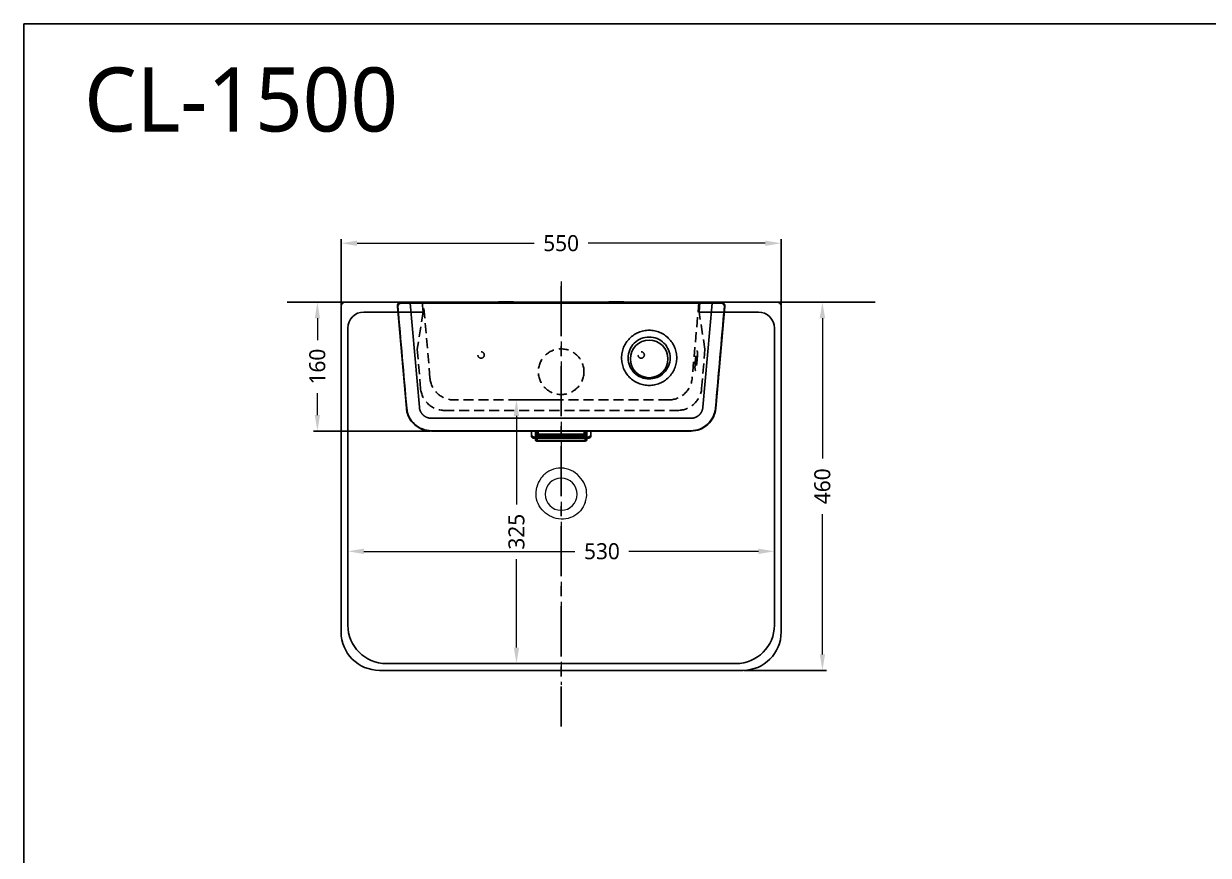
# Model space of a CAD drawing. Header units: inches. Extents: x 2601 to 5701, y -10811 to -8711.
# Drawn here: x 2601 to 4081, y -9750 to -8711 of the extents above; entities that cross this region are included whole.
import ezdxf

# ---------------------------------------------------------------- set-up
doc = ezdxf.new("R2010")
doc.units = ezdxf.units.IN
doc.header["$LTSCALE"] = 50
doc.header["$MEASUREMENT"] = 0
doc.linetypes.add('CENTER', pattern=[2, 1.25, -0.25, 0.25, -0.25])
doc.linetypes.add('HIDDEN', pattern=[0.375, 0.25, -0.125])
for name, color, linetype in [('1', 1, 'Continuous'), ('5', 5, 'Continuous'), ('중심선', 1, 'CENTER')]:
    doc.layers.add(name, color=color, linetype=linetype)
doc.layers.add('22', color=7, linetype='Continuous', true_color=0xffffff)
doc.styles.add('GHS', font='romans', dxfattribs={"bigfont": 'ghs'})
doc.styles.get("Standard").update_dxf_attribs({"font": 'NanumGothic.ttf'})
doc.dimstyles.get("Standard").update_dxf_attribs({"dimtxt": 20, "dimasz": 20, "dimexe": 5, "dimexo": 1.5, "dimgap": 10, "dimtad": 0, "dimtoh": 1, "dimdec": 0, "dimzin": 0, "dimdsep": 46, "dimtxsty": 'Standard', "dimcen": 0, "dimclrd": 3, "dimclre": 3, "dimclrt": 2, "dimadec": 0, "dimazin": 3, "dimtfac": 1, "dimtdec": 0, "dimtofl": 0, "dimtmove": 0, "dimatfit": 3, "dimfxl": 1, "dimtolj": 1, "dimtzin": 0, "dimlwd": 0, "dimlwe": 25, "dimarcsym": 0})

# ---------------------------------------------------------------- blocks, each defined once
blk = doc.blocks.new('A$C4D9A0E94')
at = {"layer": '1', "color": 2, "linetype": 'Continuous'}
for p, q in [((0, 168.1), (11.2, 41.1)), ((404.2, 173.6), (5, 173.6)), ((27.4, 42.3), (16, 172.4)), ((393.2, 172.4), (16, 172.4)), ((126.6, 174), (144.6, 174)), ((264.6, 174), (282.6, 174)), ((381.7, 42.3), (393.2, 172.4)), ((398, 41.3), (409.1, 168.1)), ((398, 41.1), (397.9, 41.1)), ((42.4, 28.6), (366.8, 28.6)), ((42.4, 12.6), (366.8, 12.6)), ((167.6, 12.6), (167.6, 7.7)), ((167.6, 6.2), (167.6, 7.7)), ((171.6, 4.9), (171.6, 3.5)), ((171.6, 4.9), (237.6, 4.9)), ((171.6, 3.5), (237.6, 3.5)), ((172.5, 12.6), (172.5, 6)), ((236.7, 6), (172.5, 6)), ((172.6, 1.5), (172.5, 3.5)), ((173.5, 12.6), (173.5, 9)), ((173.7, 12.6), (173.7, 9)), ((174, 12.6), (174, 9)), ((174.7, 12.6), (174.6, 8.8)), ((174.8, 8.9), (174.6, 8.8)), ((174.6, 8.8), (234.5, 8.8)), ((174.6, 3.5), (174.6, 0.6)), ((174.6, 0), (174.6, 0.6)), ((174.8, 8.9), (174.8, 12.6)), ((174.8, 8.9), (174.8, 8.9)), ((175, 8), (234.2, 8)), ((175, 7.7), (234.2, 7.7)), ((175, 7.5), (234.2, 7.5)), ((175.8, 12.6), (175.8, 8.9)), ((175.8, 8.9), (175.8, 8.8)), ((233.4, 8.8), (175.8, 8.8)), ((233.4, 8.9), (233.4, 12.6)), ((233.4, 8.8), (233.4, 8.9)), ((234.4, 12.6), (234.4, 8.9)), ((234.4, 8.9), (234.5, 8.8)), ((234.4, 8.9), (234.4, 8.9)), ((234.5, 12.6), (234.5, 8.8)), ((234.6, 0.6), (234.6, 3.5)), ((234.6, 0), (234.6, 0.6)), ((235.2, 9), (235.2, 12.6)), ((235.4, 9), (235.4, 12.6)), ((235.7, 9), (235.7, 12.6)), ((236.6, 3.5), (236.6, 1.5)), ((236.7, 12.6), (236.7, 6)), ((237.6, 3.5), (237.6, 4.9)), ((241.6, 7.7), (241.6, 12.6)), ((241.6, 7.7), (241.6, 6.2))]:
    blk.add_line(p, q, dxfattribs=at)
for centre, radius, start, end in [((126.6, 173), 1, 90, 139.1555), ((144.6, 173), 1, 40.8445, 90), ((264.6, 173), 1, 90, 139.1555), ((282.6, 173), 1, 40.8445, 90), ((175, 9), 1.25, 180, 270), ((175, 9), 1, 180, 270), ((234.2, 9), 1.25, 270, 0), ((234.2, 9), 1, 270, 0)]:
    blk.add_arc(centre, radius, start, end, dxfattribs=at)
at = {"layer": '1', "color": 2, "linetype": 'Continuous', "extrusion": (0, 0, -1)}
for centre, start, end in [((-175, 9), 270, 0), ((-234.2, 9), 180, 270)]:
    blk.add_arc(centre, 1.5, start, end, dxfattribs=at)
at = {"layer": '1', "color": 2, "linetype": 'Continuous'}
for centre, major_axis, ratio, start_param, end_param in [((4.9, 168.7), (1.7, 4.72), 0.980016, 0.818196, 2.012365), ((5, 168.6), (4.77, 1.51), 0.998845, 1.263322, 1.728247), ((404.2, 168.6), (-4.77, 1.51), 0.998845, 4.554939, 5.019863), ((404.2, 168.7), (-1.7, 4.72), 0.980016, 4.270821, 5.464989), ((171.6, 7.7), (-4, 0), 0.681998, 0, 1.570796), ((171.6, 6.2), (4, 0), 0.681998, 3.141593, 4.712389), ((175.8, 8.9), (1, 0), 0.018458, 1.570796, 3.123019), ((175.8, 8.9), (1, 0), 0.018458, 3.141593, 4.712389), ((233.4, 8.9), (1, 0), 0.018458, 4.712389, 6.283185), ((233.4, 8.9), (1, 0), 0.018458, 0.018574, 1.570796), ((237.6, 7.7), (-4, 0), 0.681998, 1.570796, 3.141593), ((237.6, 6.2), (4, 0), 0.681998, 4.712389, 6.283185)]:
    blk.add_ellipse(centre, major_axis=major_axis, ratio=ratio, start_param=start_param, end_param=end_param, dxfattribs=at)
blk.add_ellipse((314.6, 102.7), major_axis=(23.5, 0), ratio=0.99863, dxfattribs=at)
for points, degree, knots in [([(4.7, 172.4), (3.6, 172.4), (2.5, 172), (0.9, 170.5), (0.4, 169.3), (0.5, 168.1)], 3, [0, 0, 0, 0, 0.5, 0.5, 1, 1, 1, 1]), ([(408.6, 168.1), (408.7, 169.3), (408.2, 170.5), (406.6, 172), (405.6, 172.4), (404.4, 172.4)], 3, [0, 0, 0, 0, 0.5, 0.5, 1, 1, 1, 1]), ([(314.6, 77.7), (311.1, 77.7), (307.7, 78.4), (301.4, 81), (298.5, 83), (293.6, 87.8), (291.7, 90.7), (289.1, 97), (288.4, 100.5), (288.4, 107.3), (289.1, 110.7), (291.7, 117.1), (293.6, 120), (298.5, 124.8), (301.4, 126.7), (307.7, 129.4), (311.1, 130), (318, 130), (321.4, 129.4), (327.8, 126.7), (330.7, 124.8), (335.5, 120), (337.5, 117.1), (340.1, 110.7), (340.8, 107.3), (340.8, 100.5), (340.1, 97), (337.5, 90.7), (335.5, 87.8), (330.7, 83), (327.8, 81), (322.2, 78.7), (319.7, 78.1), (316.9, 77.8)], 3, [0, 0, 0, 0, 0.063515, 0.063515, 0.127031, 0.127031, 0.190546, 0.190546, 0.254061, 0.254061, 0.317576, 0.317576, 0.381092, 0.381092, 0.444607, 0.444607, 0.508122, 0.508122, 0.571637, 0.571637, 0.635153, 0.635153, 0.698668, 0.698668, 0.762183, 0.762183, 0.825698, 0.825698, 0.889214, 0.889214, 0.952729, 0.952729, 1, 1, 1, 1]), ([(11.2, 41.1), (11.4, 39.2), (11.7, 37.2), (12.8, 33.5), (13.4, 31.7), (16, 26.5), (18.4, 23.4), (24.1, 18.2), (27.4, 16.1), (34.6, 13.3), (38.5, 12.6), (42.4, 12.6)], 3, [0, 0, 0, 0, 0.125, 0.125, 0.25, 0.25, 0.5, 0.5, 0.75, 0.75, 1, 1, 1, 1]), ([(11.7, 41.1), (12.4, 33.5), (15.9, 26.3), (24.3, 18.5), (27.6, 16.5), (34.7, 13.8), (38.5, 13), (42.4, 13)], 3, [0, 0, 0, 0, 0.5, 0.5, 0.75, 0.75, 1, 1, 1, 1]), ([(27.4, 42.3), (27.5, 40.9), (27.9, 39.5), (28.3, 38.2), (29.5, 35.7), (30.4, 34.6), (31.2, 33.5), (33.3, 31.6), (34.4, 30.8), (35.6, 30.1), (38.2, 29.1), (39.6, 28.8), (41, 28.6), (42.4, 28.6)], 2, [0, 0, 0, 0.125, 0.125, 0.25, 0.375, 0.375, 0.5, 0.625, 0.625, 0.75, 0.875, 0.875, 1, 1, 1]), ([(366.8, 28.6), (368.2, 28.6), (369.6, 28.8), (370.9, 29.1), (373.5, 30.1), (374.7, 30.8), (375.9, 31.6), (378, 33.5), (378.8, 34.6), (379.6, 35.7), (380.9, 38.2), (381.2, 39.5), (381.6, 40.9), (381.7, 42.3)], 2, [0, 0, 0, 0.125, 0.125, 0.25, 0.375, 0.375, 0.5, 0.625, 0.625, 0.75, 0.875, 0.875, 1, 1, 1]), ([(366.8, 12.6), (370.7, 12.6), (374.5, 13.3), (381.7, 16.1), (385.1, 18.2), (390.8, 23.4), (393.1, 26.5), (396.6, 33.5), (397.6, 37.2), (398, 41.1)], 3, [0, 0, 0, 0, 0.25, 0.25, 0.5, 0.5, 0.75, 0.75, 1, 1, 1, 1]), ([(397.9, 41.1), (397.2, 33.4), (393.6, 26), (385.1, 18.2), (381.8, 16.2), (374.5, 13.4), (370.7, 12.6), (366.9, 12.6)], 3, [0, 0, 0, 0, 0.5, 0.5, 0.75, 0.75, 1, 1, 1, 1]), ([(366.9, 13), (370.7, 13), (374.4, 13.7), (381.6, 16.5), (384.8, 18.6), (390.4, 23.7), (392.7, 26.8), (395.3, 31.9), (395.9, 33.6), (397, 37.3), (397.3, 39.2), (397.5, 41.1)], 3, [0, 0, 0, 0, 0.25, 0.25, 0.5, 0.5, 0.75, 0.75, 0.875, 0.875, 1, 1, 1, 1]), ([(42.4, 13), (43, 13), (43.7, 13), (47, 13), (49.7, 13), (63, 13), (73.7, 13), (127, 13), (169.7, 13), (263.8, 13), (315.3, 13), (366.8, 13)], 3, [0, 0, 0, 0, 0.006164, 0.006164, 0.030822, 0.030822, 0.129453, 0.129453, 0.523975, 0.523975, 1, 1, 1, 1]), ([(172.6, 1.5), (172.6, 1.4), (172.6, 1.2), (172.7, 0.8), (173.1, 0.5), (173.5, 0.2), (174, 0), (174.4, 0), (174.6, 0)], 3, [0, 0, 0, 0, 0.070394, 0.247706, 0.416278, 0.607544, 0.844212, 1, 1, 1, 1]), ([(172.6, 1.5), (172.6, 1.4), (172.6, 1.4), (172.7, 1.2), (172.8, 1.1), (173, 1), (173.2, 0.9), (173.5, 0.8), (173.7, 0.7), (174.1, 0.7), (174.4, 0.6), (174.6, 0.6)], 3, [0, 0, 0, 0, 0.150142, 0.150142, 0.364893, 0.364893, 0.576861, 0.576861, 0.788067, 0.788067, 1, 1, 1, 1]), ([(174.6, 0.6), (175.2, 0.6), (175.9, 0.6), (179.2, 0.6), (181.9, 0.6), (195.2, 0.6), (205.9, 0.6), (217.8, 0.6), (219.1, 0.6), (225.1, 0.6), (229.8, 0.6), (234.6, 0.6)], 3, [0, 0, 0, 0, 0.033333, 0.033333, 0.166667, 0.166667, 0.7, 0.7, 0.763043, 0.763043, 1, 1, 1, 1]), ([(174.8, 8.9), (174.8, 8.9), (174.9, 8.9), (175.2, 8.9), (175.6, 8.9), (175.8, 8.9)], 2, [0, 0, 0, 0.252926, 0.505852, 0.758778, 1, 1, 1]), ([(233.4, 8.9), (233.6, 8.9), (233.9, 8.9), (234.2, 8.9), (234.4, 8.9), (234.4, 8.9)], 2, [0, 0, 0, 0.241199, 0.494133, 0.747066, 1, 1, 1]), ([(234.6, 0), (234.8, 0), (235.3, 0.1), (235.9, 0.3), (236.4, 0.7), (236.6, 1.2), (236.6, 1.4), (236.6, 1.5)], 3, [0, 0, 0, 0, 0.233847, 0.516269, 0.719032, 0.903595, 1, 1, 1, 1]), ([(234.6, 0.6), (234.7, 0.6), (234.8, 0.6), (235.2, 0.7), (235.4, 0.7), (235.8, 0.8), (236, 0.9), (236.3, 1), (236.4, 1.1), (236.5, 1.3), (236.6, 1.4), (236.6, 1.5)], 3, [0, 0, 0, 0, 0.126495, 0.126495, 0.342372, 0.342372, 0.56127, 0.56127, 0.781066, 0.781066, 1, 1, 1, 1]), ([(366.8, 13), (366.8, 13), (366.8, 13), (366.8, 13), (366.8, 13), (366.9, 13)], 3, [0, 0, 0, 0, 0.001016, 0.001016, 1, 1, 1, 1])]:
    blk.add_open_spline(points, degree=degree, knots=knots, dxfattribs=at)
for points, degree in [([(0.5, 168.1), (4.2, 125.8), (8, 83.4), (11.7, 41.1)], 3), ([(16, 172.4), (12.2, 172.4), (8.3, 172.4), (4.7, 172.4)], 3), ([(404.4, 172.4), (400.9, 172.4), (397, 172.4), (393.2, 172.4)], 3), ([(397.5, 41.1), (401.2, 83.4), (404.9, 125.8), (408.6, 168.1)], 3), ([(314.6, 69.6), (312.3, 69.6), (307.8, 70), (301.3, 72), (295.3, 75.2), (290, 79.5), (285.7, 84.8), (282.5, 90.7), (280.5, 97.2), (279.9, 104), (280.5, 110.8), (282.5, 117.3), (285.7, 123.3), (290, 128.5), (295.3, 132.8), (301.3, 136), (307.8, 138), (314.6, 138.7), (321.3, 138), (327.9, 136), (333.9, 132.8), (339.1, 128.5), (343.4, 123.3), (346.7, 117.3), (348.6, 110.8), (349.3, 104), (348.6, 97.2), (346.7, 90.7), (343.4, 84.8), (339.1, 79.5), (333.9, 75.2), (327.9, 72), (321.3, 70), (316.8, 69.6), (314.6, 69.6)], 3), ([(316.9, 77.8), (316.1, 77.7), (315.3, 77.7), (314.6, 77.7)], 3), ([(397.9, 41.1), (397.9, 41.1), (397.7, 41.1), (397.5, 41.1)], 3), ([(398, 41.1), (398, 41.1), (398, 41.2), (398, 41.3)], 3), ([(398, 41.1), (398, 41.1)], 1), ([(42.4, 13), (42.4, 13), (42.4, 13), (42.4, 13)], 3), ([(175.8, 8.9), (175.8, 8.9)], 1), ([(233.4, 8.9), (233.4, 8.9)], 1), ([(366.8, 12.6), (366.8, 12.6), (366.8, 12.8), (366.8, 13)], 3), ([(366.8, 12.6), (366.9, 12.6)], 1), ([(366.9, 12.6), (366.8, 12.6), (366.8, 12.6), (366.8, 12.6)], 3), ([(366.9, 12.6), (366.9, 12.6), (366.9, 12.8), (366.9, 13)], 3), ([(174.6, 0), (204.6, 0), (234.6, 0)], 2)]:
    blk.add_open_spline(points, degree=degree, dxfattribs=at)
blk = doc.blocks.new('*D27')
at = {"color": 3, "linetype": 'Continuous', "lineweight": 25, "transparency": 16777216}
for p, q in [((2997.4, -9062.1), (2997.4, -8980)), ((3547.4, -9062.1), (3547.4, -8980))]:
    blk.add_line(p, q, dxfattribs=at)
at = {"color": 3, "linetype": 'Continuous', "lineweight": 0, "transparency": 16777216}
for p, q in [((3017.4, -8985), (3238.6, -8985)), ((3527.4, -8985), (3306.1, -8985))]:
    blk.add_line(p, q, dxfattribs=at)
at = {"color": 3, "transparency": 16777216}
for points in [[(3017.4, -8981.7), (3017.4, -8988.3), (2997.4, -8985)], [(3527.4, -8981.7), (3527.4, -8988.3), (3547.4, -8985)]]:
    blk.add_solid(points, dxfattribs=at)
at = {"layer": 'DEFPOINTS', "color": 0, "transparency": 16777216}
for p in [(3547.4, -8985), (2997.4, -9063.6), (3547.4, -9063.6)]:
    blk.add_point(p, dxfattribs=at)
at = {"color": 2, "transparency": 16777216, "insert": (3272.4, -8985), "char_height": 20, "attachment_point": 5}
blk.add_mtext('\\A1;550', dxfattribs=at)
blk = doc.blocks.new('*D28')
at = {"color": 3, "linetype": 'Continuous', "lineweight": 25, "transparency": 16777216}
for p, q in [((3543.9, -9058.6), (3603.9, -9058.6)), ((3500.9, -9518.6), (3603.9, -9518.6))]:
    blk.add_line(p, q, dxfattribs=at)
at = {"color": 3, "linetype": 'Continuous', "lineweight": 0, "transparency": 16777216}
for p, q in [((3598.9, -9078.6), (3598.9, -9253.9)), ((3598.9, -9498.6), (3598.9, -9323.3))]:
    blk.add_line(p, q, dxfattribs=at)
at = {"color": 3, "transparency": 16777216}
for points in [[(3595.6, -9078.6), (3602.3, -9078.6), (3598.9, -9058.6)], [(3595.6, -9498.6), (3602.3, -9498.6), (3598.9, -9518.6)]]:
    blk.add_solid(points, dxfattribs=at)
at = {"layer": 'DEFPOINTS', "color": 0, "transparency": 16777216}
for p in [(3542.4, -9058.6), (3499.4, -9518.6), (3598.9, -9518.6)]:
    blk.add_point(p, dxfattribs=at)
at = {"color": 2, "transparency": 16777216, "insert": (3598.9, -9288.6), "char_height": 20, "attachment_point": 5, "rotation": 90}
blk.add_mtext('\\A1;460', dxfattribs=at)
blk = doc.blocks.new('*D29')
at = {"color": 3, "linetype": 'Continuous', "lineweight": 25, "transparency": 16777216}
for p, q in [((3000.9, -9058.6), (2962.8, -9058.6)), ((3108.6, -9219.7), (2962.8, -9219.7))]:
    blk.add_line(p, q, dxfattribs=at)
at = {"color": 3, "linetype": 'Continuous', "lineweight": 0, "transparency": 16777216}
for p, q in [((2967.8, -9078.6), (2967.8, -9105.9)), ((2967.8, -9199.7), (2967.8, -9172.3))]:
    blk.add_line(p, q, dxfattribs=at)
at = {"color": 3, "transparency": 16777216}
for points in [[(2964.5, -9078.6), (2971.1, -9078.6), (2967.8, -9058.6)], [(2964.5, -9199.7), (2971.1, -9199.7), (2967.8, -9219.7)]]:
    blk.add_solid(points, dxfattribs=at)
at = {"layer": 'DEFPOINTS', "color": 0, "transparency": 16777216}
for p in [(3002.4, -9058.6), (2967.8, -9219.7), (3110.1, -9219.7)]:
    blk.add_point(p, dxfattribs=at)
at = {"color": 2, "transparency": 16777216, "insert": (2967.8, -9139.1), "char_height": 20, "attachment_point": 5, "rotation": 90}
blk.add_mtext('\\A1;160', dxfattribs=at)
blk = doc.blocks.new('*D25')
at = {"color": 3, "linetype": 'Continuous', "lineweight": 25, "transparency": 16777216}
for p, q in [((3270.9, -9180.8), (3211.6, -9180.8)), ((3270.9, -9510.1), (3211.6, -9510.1))]:
    blk.add_line(p, q, dxfattribs=at)
at = {"color": 3, "linetype": 'Continuous', "lineweight": 0, "transparency": 16777216}
for p, q in [((3216.6, -9200.8), (3216.6, -9311.4)), ((3216.6, -9490.1), (3216.6, -9379.5))]:
    blk.add_line(p, q, dxfattribs=at)
at = {"color": 3, "transparency": 16777216}
for points in [[(3213.2, -9200.8), (3219.9, -9200.8), (3216.6, -9180.8)], [(3213.2, -9490.1), (3219.9, -9490.1), (3216.6, -9510.1)]]:
    blk.add_solid(points, dxfattribs=at)
at = {"layer": 'DEFPOINTS', "color": 0, "transparency": 16777216}
for p in [(3272.4, -9180.8), (3216.6, -9510.1), (3272.4, -9510.1)]:
    blk.add_point(p, dxfattribs=at)
at = {"color": 2, "transparency": 16777216, "insert": (3216.6, -9345.4), "char_height": 20, "attachment_point": 5, "rotation": 90}
blk.add_mtext('\\A1;325', dxfattribs=at)
blk = doc.blocks.new('*D47')
at = {"color": 3, "linetype": 'Continuous', "lineweight": 25, "transparency": 16777216}
for p, q in [((3005.9, -9368.4), (3005.9, -9364.9)), ((3538.9, -9368.4), (3538.9, -9364.9))]:
    blk.add_line(p, q, dxfattribs=at)
at = {"color": 3, "linetype": 'Continuous', "lineweight": 0, "transparency": 16777216}
for p, q in [((3025.9, -9369.9), (3289.7, -9369.9)), ((3518.9, -9369.9), (3357.2, -9369.9))]:
    blk.add_line(p, q, dxfattribs=at)
at = {"color": 3, "transparency": 16777216}
for points in [[(3025.9, -9366.5), (3025.9, -9373.2), (3005.9, -9369.9)], [(3518.9, -9366.5), (3518.9, -9373.2), (3538.9, -9369.9)]]:
    blk.add_solid(points, dxfattribs=at)
at = {"layer": 'DEFPOINTS', "color": 0, "transparency": 16777216}
for p in [(3005.9, -9369.9), (3538.9, -9369.9), (3538.9, -9369.9)]:
    blk.add_point(p, dxfattribs=at)
at = {"color": 2, "transparency": 16777216, "insert": (3323.4, -9369.9), "char_height": 20, "attachment_point": 5}
blk.add_mtext('\\A1;530', dxfattribs=at)

msp = doc.modelspace()

# ---------------------------------------------------------------- linework, layer by layer
at = {"color": 7}
for p, q in [((3098.9, -9058.6), (3002.4, -9058.6)), ((3100.2, -9058.6), (3444.6, -9058.6)), ((3542.4, -9058.6), (3445.9, -9058.6)), ((2997.4, -9063.6), (2997.4, -9470.6)), ((3547.4, -9063.6), (3547.4, -9470.6)), ((3499.4, -9518.6), (3045.4, -9518.6))]:
    msp.add_line(p, q, dxfattribs=at)
at = {"color": 7, "linetype": 'HIDDEN'}
for p, q in [((3108.5, -9153.5), (3100.2, -9058.6)), ((3444.6, -9058.6), (3436.2, -9153.5)), ((3100, -9070.9), (3092.7, -9117.5)), ((3452.1, -9117.5), (3444.8, -9070.9)), ((3092.7, -9117.5), (3096.7, -9166.3)), ((3448, -9166.3), (3452.1, -9117.5)), ((3406.5, -9180.8), (3138.3, -9180.8)), ((3126.4, -9193.8), (3418.3, -9193.8))]:
    msp.add_line(p, q, dxfattribs=at)
for centre, radius in [((3272.4, -9145.5), 28.5), ((3172.4, -9124.6), 4), ((3372.4, -9124.6), 4)]:
    msp.add_circle(centre, radius, dxfattribs=at)
at = {"linetype": 'Continuous', "lineweight": 0, "extrusion": (0, 0, -1)}
msp.add_circle((-3272.4, -9298.6), 20, dxfattribs=at)
at = {"color": 7}
for centre, radius, start, end in [((3002.4, -9063.6), 5, 90, 180), ((3542.4, -9063.6), 5, 0, 90), ((3045.4, -9470.6), 48, 180, 270), ((3499.4, -9470.6), 48, 270, 0)]:
    msp.add_arc(centre, radius, start, end, dxfattribs=at)
at = {"color": 7, "linetype": 'HIDDEN'}
for centre, start, end in [((3138.4, -9150.8), 185.019, 270), ((3406.3, -9150.8), 270, 354.981), ((3126.6, -9163.8), 184.7816, 270), ((3418.1, -9163.8), 270, 355.2184)]:
    msp.add_arc(centre, 30, start, end, dxfattribs=at)
for start_param, end_param in [(4.720071, 7.861664), (1.578479, 4.720071)]:
    msp.add_ellipse((3441.2, -9131.6), major_axis=(1.1, 12.2), ratio=0.086814, start_param=start_param, end_param=end_param, dxfattribs=at)
at = {"linetype": 'Continuous', "lineweight": 0}
for points, knots in [([(3302.4, -9308.9), (3303.9, -9304.9), (3304.6, -9300.6), (3304, -9292), (3302.7, -9287.8), (3298.7, -9280.3), (3296, -9276.9), (3289.6, -9271.2), (3285.9, -9269), (3279.9, -9266.9), (3277.7, -9266.4), (3273.5, -9265.8), (3271.4, -9265.8), (3265, -9266.3), (3260.8, -9267.6), (3255.2, -9270.8), (3253.5, -9272), (3250.3, -9274.8), (3248.8, -9276.4), (3245, -9281.6), (3243.1, -9285.5), (3242.1, -9289.7)], [0, 0, 0, 0, 0.125, 0.125, 0.25, 0.25, 0.375, 0.375, 0.5, 0.5, 0.5625, 0.5625, 0.625, 0.625, 0.75, 0.75, 0.8125, 0.8125, 0.875, 0.875, 1, 1, 1, 1]), ([(3302.4, -9308.9), (3301.1, -9312.8), (3299.1, -9316.3), (3293.8, -9322.4), (3290.5, -9324.9), (3283.2, -9328.4), (3279.3, -9329.4), (3271.3, -9329.8), (3267.2, -9329.3), (3259.6, -9326.7), (3256, -9324.7), (3249.8, -9319.6), (3247.1, -9316.5), (3243.1, -9309.5), (3241.8, -9305.7), (3240.7, -9297.7), (3241, -9293.6), (3242.1, -9289.7)], [0, 0, 0, 0, 0.125, 0.125, 0.25, 0.25, 0.375, 0.375, 0.5, 0.5, 0.625, 0.625, 0.75, 0.75, 0.875, 0.875, 1, 1, 1, 1])]:
    msp.add_open_spline(points, degree=3, knots=knots, dxfattribs=at)
at = {"layer": '1'}
msp.add_line((2930.1, -9058.6), (3664.7, -9058.6), dxfattribs=at)
at = {"layer": '22', "color": 0, "linetype": 'Continuous'}
for p, q in [((3100.2, -9058.6), (3098.9, -9058.6)), ((3098.9, -9058.6), (3100, -9070.9)), ((3444.6, -9058.6), (3445.9, -9058.6)), ((3444.8, -9070.9), (3445.9, -9058.6)), ((3100, -9070.9), (3025.9, -9070.9)), ((3518.9, -9070.9), (3444.8, -9070.9)), ((3005.9, -9090.9), (3005.9, -9462.1)), ((3538.9, -9090.9), (3538.9, -9462.1)), ((3490.9, -9510.1), (3053.9, -9510.1))]:
    msp.add_line(p, q, dxfattribs=at)
for centre, radius, start, end in [((3025.9, -9090.9), 20, 90, 180), ((3518.9, -9090.9), 20, 0, 90), ((3053.9, -9462.1), 48, 180, 270), ((3490.9, -9462.1), 48, 270, 0)]:
    msp.add_arc(centre, radius, start, end, dxfattribs=at)
at = {"layer": '5', "color": 212}
msp.add_lwpolyline([(2600.8, -8710.7), (5700.8, -8710.7), (5700.8, -10810.7), (2600.8, -10810.7)], close=True, dxfattribs=at)
at = {"layer": '중심선', "color": 1, "linetype": 'CENTER', "lineweight": 0}
msp.add_line((3272.4, -9032.9), (3272.4, -9536.5), dxfattribs=at)
at = {"layer": '중심선', "color": 1, "linetype": 'CENTER'}
msp.add_line((3272.4, -9038.6), (3272.4, -9588.6), dxfattribs=at)

# ---------------------------------------------------------------- block references
msp.add_blockref('A$C4D9A0E94', (3067.8, -9232.2))

# ---------------------------------------------------------------- texts
at = {"insert": (2676.2, -8765.4), "char_height": 80, "width": 1554.073, "attachment_point": 1, "style": 'GHS'}
msp.add_mtext('{\\fNanumGothic|b0|i0|c0|p50;CL-1500}', dxfattribs=at)

# ---------------------------------------------------------------- dimensions: what is measured, and where the dimension line sits
dim = msp.add_linear_dim(base=(3547.4, -8985), p1=(2997.4, -9063.6), p2=(3547.4, -9063.6), dimstyle='Standard', override={"dimarcsym": 1})
dim.commit()
dim.dimension.update_dxf_attribs({"geometry": '*D27', "text_midpoint": (3272.4, -8985)})
dim = msp.add_linear_dim(base=(2967.8, -9219.7), p1=(3002.4, -9058.6), p2=(3110.1, -9219.7), angle=90, text='160', dimstyle='Standard', override={"dimarcsym": 1})
dim.commit()
dim.dimension.update_dxf_attribs({"geometry": '*D29', "text_midpoint": (2967.8, -9139.1)})
dim = msp.add_linear_dim(base=(3598.9, -9518.6), p1=(3542.4, -9058.6), p2=(3499.4, -9518.6), angle=90, dimstyle='Standard', override={"dimarcsym": 1})
dim.commit()
dim.dimension.update_dxf_attribs({"geometry": '*D28', "text_midpoint": (3598.9, -9288.6)})
dim = msp.add_linear_dim(base=(3216.6, -9510.1), p1=(3272.4, -9180.8), p2=(3272.4, -9510.1), angle=90, text='325', dimstyle='Standard', override={"dimarcsym": 1})
dim.commit()
dim.dimension.update_dxf_attribs({"geometry": '*D25', "text_midpoint": (3216.6, -9345.4), "dimtype": 160})
at = {"color": 2}
dim = msp.add_linear_dim(base=(3538.9, -9369.9), p1=(3005.9, -9369.9), p2=(3538.9, -9369.9), angle=0, text='530', dimstyle='Standard', override={"dimarcsym": 1}, dxfattribs=at)
dim.commit()
dim.dimension.update_dxf_attribs({"geometry": '*D47', "text_midpoint": (3323.4, -9369.9), "dimtype": 160})

doc.saveas('drawing.dxf')
